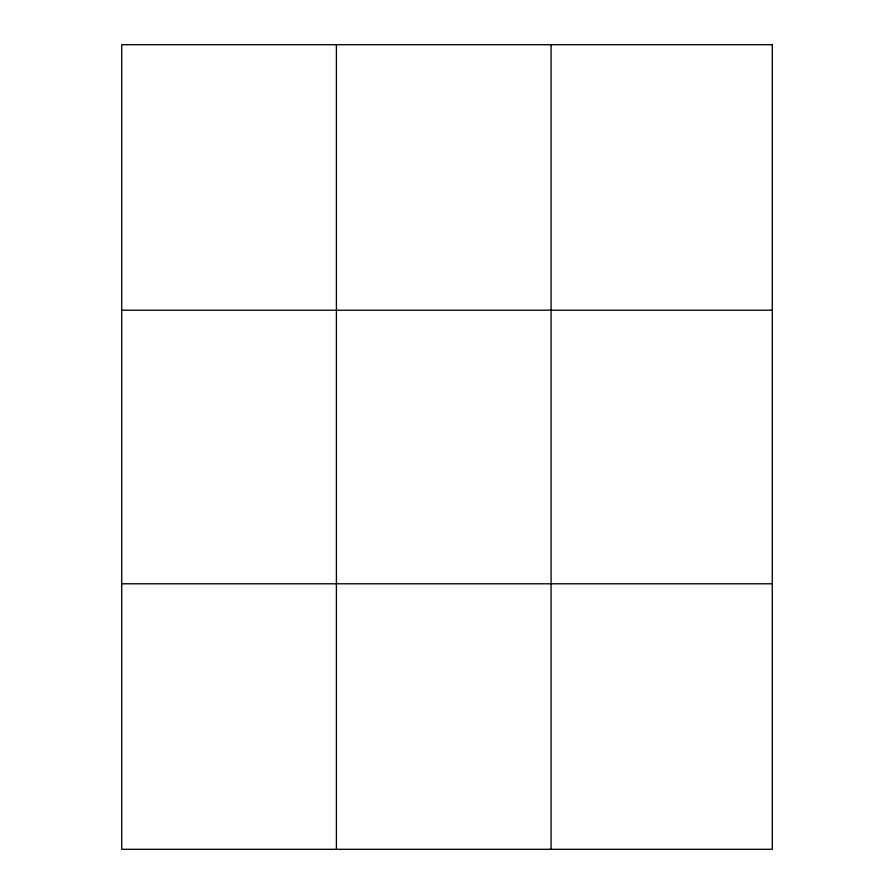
<?xml version="1.0" encoding="UTF-8"?>
<svg xmlns="http://www.w3.org/2000/svg" width="894" height="894" viewBox="0 0 894 894"><rect width="100%" height="100%" fill="white"/><g stroke="black" fill="none" stroke-linecap="round" stroke-linejoin="round"><path stroke-width="1.34" d="M336.401 44.7L336.401 849.3M551.084 44.7L551.084 849.3M121.718 310.218L772.282 310.218M121.718 583.782L772.282 583.782M772.282 44.7L772.282 849.3L121.718 849.3L121.718 44.7L772.282 44.7"/></g></svg>
